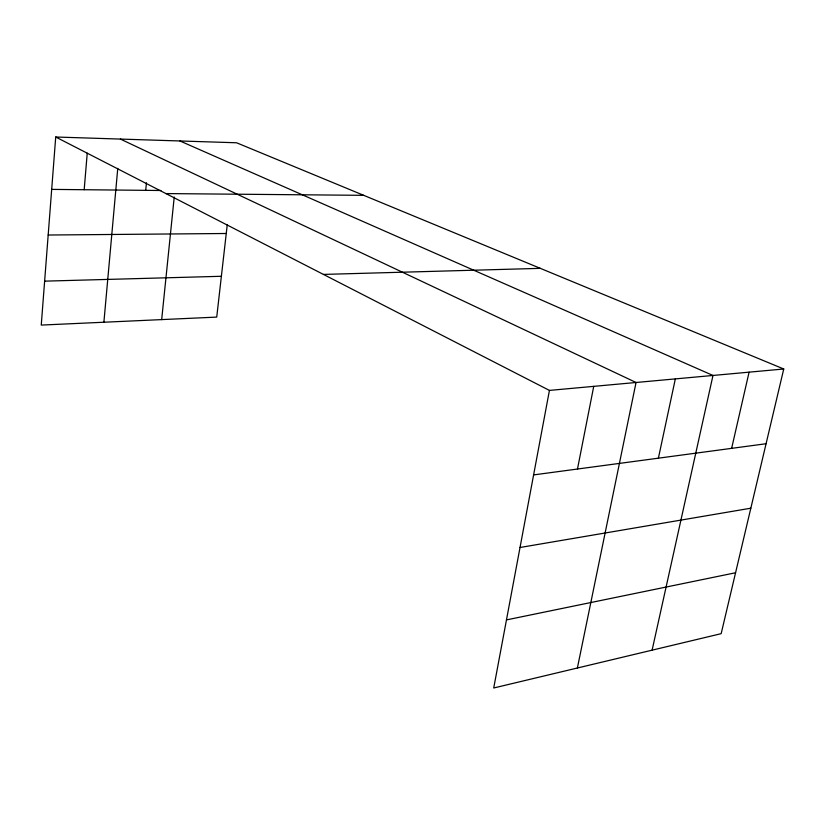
<?xml version="1.0" encoding="UTF-8"?>
<svg xmlns="http://www.w3.org/2000/svg" width="825" height="825" viewBox="0 0 825 825"><rect width="100%" height="100%" fill="white"/><g stroke="black" fill="none" stroke-linecap="round" stroke-linejoin="round"><path stroke-width="1.24" d="M55.718 137.012L549.429 390.411L493.721 687.988L721.163 633.672L783.75 368.992L236.589 142.777L55.718 137.012L41.25 325.081L216.727 317.099L227.246 224.792M84.181 189.719L87.233 153.172M103.888 322.235L117.758 168.382M145.716 190.348L146.448 182.799M161.679 319.605L174.23 197.02M577.479 469.023L593.732 386.358M577.376 668.013L636.044 382.491L120.398 139.074M658.391 458.174L675.335 378.902M652.101 650.172L712.986 375.468L179.963 140.972M731.631 448.357L749.09 372.168M506.468 619.905L735.57 572.756M520.018 547.491L750.833 508.2M533.61 474.911L766.074 443.737M549.429 390.411L783.75 368.992M323.421 274.416L540.313 268.352M44.633 281.15L221.378 276.282M48.18 235.022L226.246 233.496M165.928 193.576L363.722 195.339M51.686 189.389L160.927 190.503"/></g></svg>
